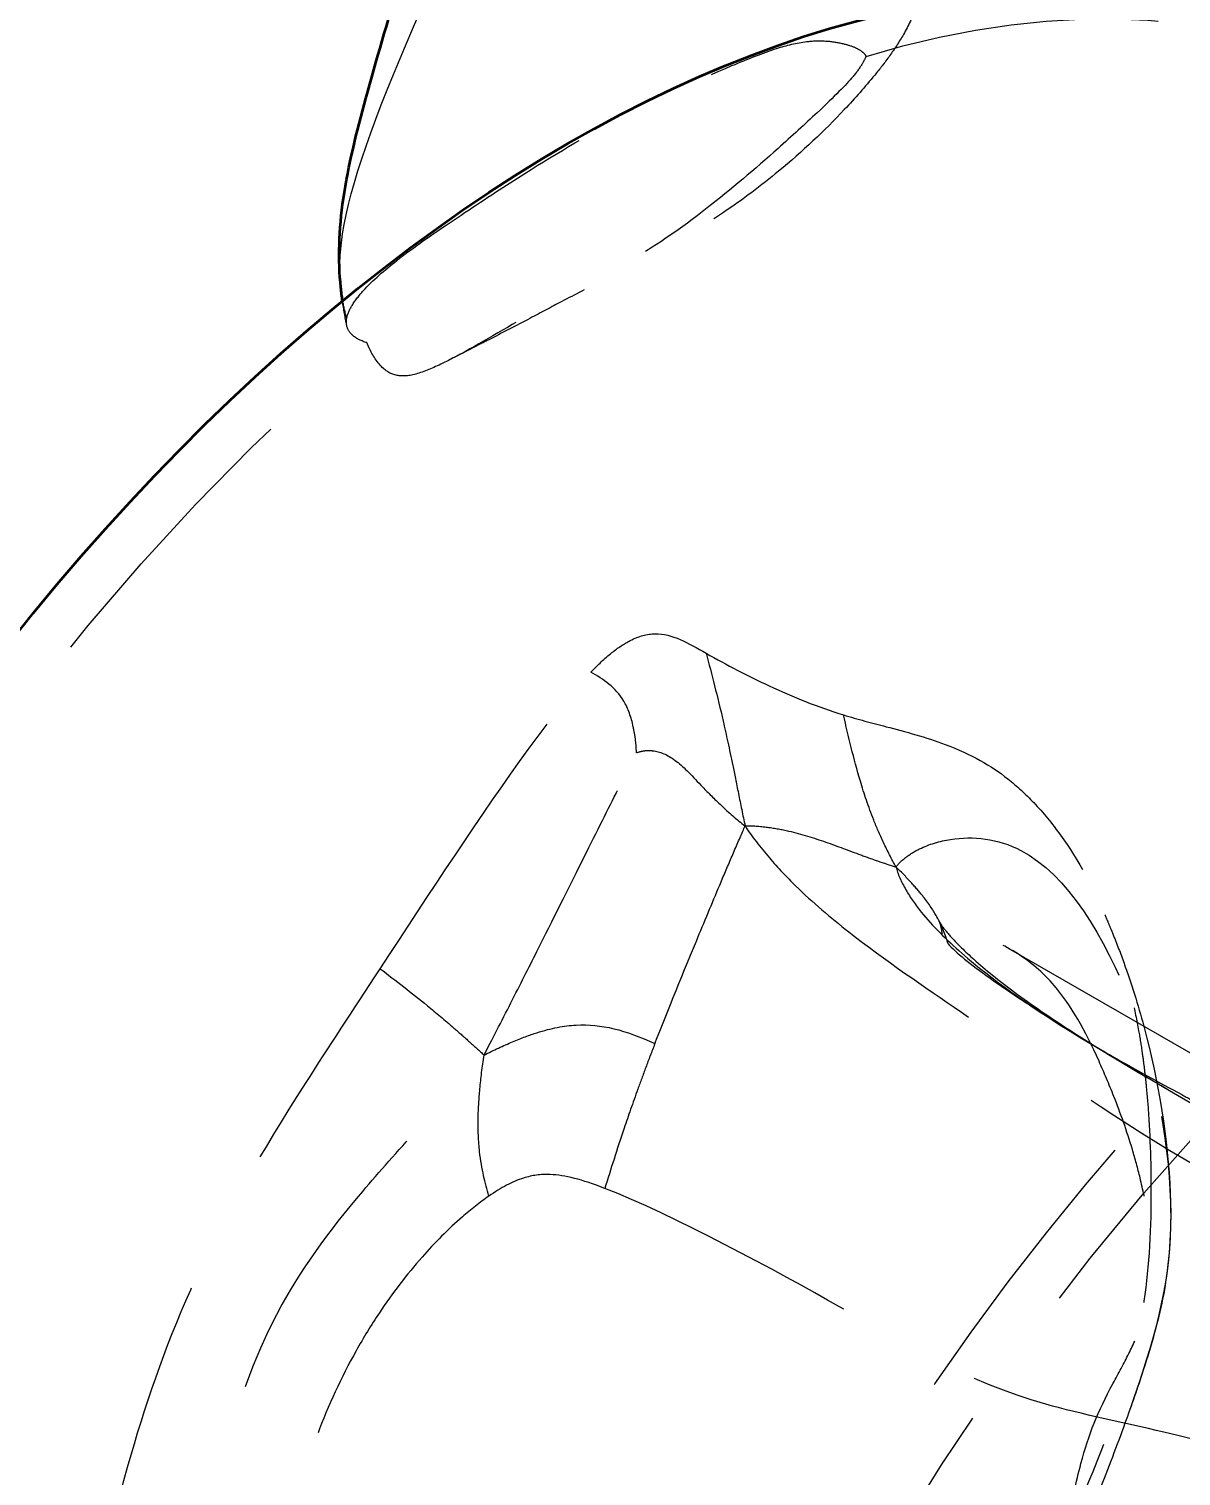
# Model space of a CAD drawing. Header units: millimetres. Extents: x 0 to 420, y 0 to 297.
# Drawn here: x 86.75 to 96.02, y 229.6 to 241.24 of the extents above; entities that cross this region are included whole.
import ezdxf

# ---------------------------------------------------------------- set-up
doc = ezdxf.new("R2010")
doc.units = ezdxf.units.MM
doc.header["$LTSCALE"] = 0.75
doc.linetypes.add('HIDDEN2', pattern=[4.7625, 3.175, -1.5875])
for name, color, linetype, lineweight in [('Hidden', 7, 'HIDDEN2', 25), ('Hidden Narrow', 7, 'HIDDEN2', 25), ('Visible', 7, 'Continuous', 50), ('Visible Narrow', 7, 'Continuous', 25)]:
    doc.layers.add(name, color=color, linetype=linetype, lineweight=lineweight)

msp = doc.modelspace()

# ---------------------------------------------------------------- linework, layer by layer
at = {"layer": 'Hidden', "extrusion": (-2e-16, -0.817547, 0.575862)}
msp.add_line((94.6473, 233.8336), (99.692, 230.9285), dxfattribs=at)
at = {"layer": 'Hidden', "extrusion": (-6e-16, 3e-16, -1)}
for centre, start_param, end_param in [((91.4576, 229.9006), -0.551935, 0), ((91.4576, 229.9006), 4.4055604, 5.2728132), ((99.7661, 225.1161), 4.3578874, 5.248155), ((99.4126, 225.3197), 4.5594153, 5.2149269)]:
    msp.add_ellipse(centre, major_axis=(6.2379, 10.8323), ratio=0.5780931, start_param=start_param, end_param=end_param, dxfattribs=at)
at = {"layer": 'Hidden'}
msp.add_ellipse((99.7661, 225.1161), major_axis=(2.4952, 4.3329), ratio=0.5780931, start_param=3.1415927, end_param=9.424778, dxfattribs=at)
for points, knots in [([(93.8889, 241.4068), (93.8622, 241.3348), (93.8271, 241.2612), (93.7527, 241.1316), (93.7142, 241.0734), (93.6364, 240.9651), (93.5964, 240.914), (93.4784, 240.7697), (93.3989, 240.6797), (93.1524, 240.4182), (92.9734, 240.2494), (92.6423, 239.9755), (92.494, 239.8638), (92.167, 239.644), (91.9869, 239.5379), (91.6557, 239.3577), (91.5039, 239.281), (91.2502, 239.1528), (91.1472, 239.1006), (90.9569, 239.0009), (90.8702, 238.9549), (90.6729, 238.8509), (90.5569, 238.7906), (90.4013, 238.711), (90.3567, 238.6883), (90.2571, 238.6376), (90.2026, 238.6098), (90.156, 238.5855)], [1.996335, 1.996335, 1.996335, 1.996335, 2.0920308, 2.0920308, 2.1759342, 2.1759342, 2.2623185, 2.2623185, 2.4316761, 2.4316761, 2.7392673, 2.7392673, 2.964584, 2.964584, 3.2180192, 3.2180192, 3.4395294, 3.4395294, 3.6101187, 3.6101187, 3.7342165, 3.7342165, 3.8854269, 3.8854269, 3.9467843, 3.9467843, 4.0296706, 4.0296706, 4.0296706, 4.0296706]), ([(89.3071, 238.9086), (89.3133, 238.9436), (89.3303, 238.9796), (89.3754, 239.053), (89.4075, 239.0931), (89.5173, 239.2143), (89.6156, 239.299), (89.738, 239.3952), (89.7671, 239.4174), (89.9277, 239.537), (90.0831, 239.6425), (90.4253, 239.8709), (90.5844, 239.9756), (91.0087, 240.2438), (91.2778, 240.4008), (91.8376, 240.6917), (92.1273, 240.8229), (92.5378, 240.9956), (92.6566, 241.0436), (92.8477, 241.1043), (92.9283, 241.1244), (93.0529, 241.1395), (93.1078, 241.1427), (93.2209, 241.1339), (93.2667, 241.1263), (93.3393, 241.1081), (93.3702, 241.0981), (93.4199, 241.0761), (93.4394, 241.065), (93.4726, 241.0386), (93.4812, 241.0256), (93.4858, 241.0153)], [-1.3558398, -1.3558398, -1.3558398, -1.3558398, -1.3168801, -1.3168801, -1.2699735, -1.2699735, -1.162862, -1.162862, -1.130162, -1.130162, -0.9837561, -0.9837561, -0.8478374, -0.8478374, -0.6136663, -0.6136663, -0.3640947, -0.3640947, -0.2479438, -0.2479438, -0.1627272, -0.1627272, -0.1143943, -0.1143943, -0.0786044, -0.0786044, -0.0506128, -0.0506128, -0.0274023, -0.0274023, 0, 0, 0, 0]), ([(93.4858, 241.0153), (93.4769, 240.9946), (93.4667, 240.9745), (93.4362, 240.9232), (93.4129, 240.8908), (93.3228, 240.7838), (93.2344, 240.6948), (92.997, 240.4723), (92.8886, 240.3729), (92.592, 240.109), (92.3969, 239.9437), (91.984, 239.6214), (91.8114, 239.5047), (91.3437, 239.2263), (91.1499, 239.1471), (90.509, 238.7842), (90.2997, 238.6586), (90.0435, 238.528), (89.9684, 238.4939), (89.8304, 238.4481), (89.7765, 238.4411), (89.6829, 238.4519), (89.6408, 238.4709), (89.5527, 238.5491), (89.5158, 238.6111), (89.4811, 238.685), (89.4751, 238.6987), (89.4692, 238.713)], [-2.5265924, -2.5265924, -2.5265924, -2.5265924, -2.4505151, -2.4505151, -2.3326427, -2.3326427, -2.1144094, -2.1144094, -1.9671348, -1.9671348, -1.7185088, -1.7185088, -1.424938, -1.424938, -0.95664, -0.95664, -0.7315746, -0.7315746, -0.6241648, -0.6241648, -0.5076764, -0.5076764, -0.3870025, -0.3870025, -0.2333606, -0.2333606, -0.2001223, -0.2001223, -0.2001223, -0.2001223]), ([(89.4692, 238.713), (89.4271, 238.7257), (89.3889, 238.7435), (89.339, 238.7852), (89.3237, 238.8051), (89.304, 238.8532), (89.3022, 238.8806), (89.3071, 238.9086)], [-0.14906929, -0.14906929, -0.14906929, -0.14906929, -0.08978093, -0.08978093, -0.0477246, -0.0477246, 0, 0, 0, 0]), ([(91.2727, 236.0641), (91.3271, 236.1206), (91.3841, 236.1745), (91.4902, 236.2591), (91.5393, 236.2923), (91.659, 236.3534), (91.7242, 236.3702), (91.9282, 236.3736), (92.0513, 236.2989), (92.199, 236.2157)], [-0.75608296, -0.75608296, -0.75608296, -0.75608296, -0.62302554, -0.62302554, -0.51134287, -0.51134287, -0.35187685, -0.35187685, 0, 0, 0, 0]), ([(89.5767, 233.678), (89.9713, 234.2796), (90.398, 234.9347), (90.9377, 235.6725), (91.1164, 235.9017), (91.2727, 236.0641)], [-0.90625534, -0.90625534, -0.90625534, -0.90625534, -0.28576588, -0.28576588, 0, 0, 0, 0]), ([(93.3045, 235.7193), (93.4177, 235.6843), (93.5322, 235.6549), (93.8062, 235.5832), (93.9656, 235.5406), (94.3361, 235.4018), (94.4905, 235.3124), (94.6999, 235.1473), (94.7694, 235.083), (94.9112, 234.9337), (94.9829, 234.8461), (95.1958, 234.5509), (95.3237, 234.3165), (95.5098, 233.8647), (95.5759, 233.6547), (95.6472, 233.3468), (95.6642, 233.2637), (95.6898, 233.1204), (95.6993, 233.0612), (95.714, 232.9594), (95.7196, 232.9174), (95.7302, 232.8299), (95.7353, 232.7845), (95.7475, 232.6624), (95.7538, 232.5855), (95.7743, 232.2786), (95.7804, 232.0313), (95.776, 231.4744), (95.755, 231.1852), (95.6859, 230.7959), (95.6645, 230.696), (95.6253, 230.5396), (95.6106, 230.4849), (95.5871, 230.4034), (95.5792, 230.3769), (95.5659, 230.3333), (95.5606, 230.3163), (95.5502, 230.2831), (95.545, 230.267), (95.5329, 230.2296), (95.5259, 230.2084), (95.5028, 230.1394), (95.4862, 230.0917), (95.3126, 229.6076), (95.1028, 229.1404), (94.9197, 228.7531), (94.8726, 228.6563), (94.8004, 228.513), (94.7759, 228.4652), (94.7382, 228.3933), (94.7256, 228.3695), (94.7049, 228.3308), (94.6969, 228.316), (94.6815, 228.2876), (94.674, 228.274), (94.6569, 228.2428), (94.6472, 228.2252), (94.6159, 228.169), (94.5941, 228.1305), (94.4655, 227.907), (94.3529, 227.726), (94.0731, 227.2995), (93.8922, 227.0431), (93.59, 226.6432), (93.458, 226.477), (93.1993, 226.1777), (93.0749, 226.0447), (92.7907, 225.7672), (92.6345, 225.6311), (92.3653, 225.4186), (92.2538, 225.3368), (92.0488, 225.1943), (91.9528, 225.131), (91.782, 225.0232), (91.7065, 224.9773), (91.5782, 224.9021), (91.5252, 224.8718), (91.4159, 224.811), (91.3595, 224.7805), (91.2138, 224.7039), (91.1244, 224.659), (90.6833, 224.4485), (90.4544, 224.3721), (90.1381, 224.2883), (89.9868, 224.2633), (89.648, 224.2469), (89.501, 224.27), (89.2958, 224.3198), (89.208, 224.3493), (89.0742, 224.4041), (89.0257, 224.4262), (88.9465, 224.4652), (88.9152, 224.4815), (88.8532, 224.5154), (88.8223, 224.533), (88.7413, 224.5811), (88.6915, 224.6127), (88.4969, 224.7432), (88.3548, 224.8546), (88.1295, 225.0543), (88.0389, 225.1417), (87.8852, 225.3039), (87.8188, 225.3793), (87.6472, 225.5925), (87.5462, 225.7386), (87.3956, 226.01), (87.3388, 226.1304), (87.2156, 226.4598), (87.1725, 226.6505), (87.1148, 227.1149), (87.1196, 227.4127), (87.2167, 228.3798), (87.4267, 229.2614), (87.7087, 230.2401), (87.8769, 230.7173), (88.3294, 231.7004), (88.6204, 232.1962), (89.1695, 233.0592), (89.3475, 233.3288), (89.5767, 233.678)], [-7.0361051, -7.0361051, -7.0361051, -7.0361051, -7.0127297, -7.0127297, -6.981024, -6.981024, -6.9375165, -6.9375165, -6.9141409, -6.9141409, -6.8869476, -6.8869476, -6.8275817, -6.8275817, -6.7798759, -6.7798759, -6.7626839, -6.7626839, -6.7507937, -6.7507937, -6.7425091, -6.7425091, -6.7337019, -6.7337019, -6.7190239, -6.7190239, -6.6758966, -6.6758966, -6.6122281, -6.6122281, -6.5902695, -6.5902695, -6.5784801, -6.5784801, -6.5727823, -6.5727823, -6.5691225, -6.5691225, -6.5656682, -6.5656682, -6.5611105, -6.5611105, -6.5508965, -6.5508965, -6.4573319, -6.4573319, -6.4266003, -6.4266003, -6.4110967, -6.4110967, -6.403366, -6.403366, -6.3985555, -6.3985555, -6.394118, -6.394118, -6.3883738, -6.3883738, -6.3757234, -6.3757234, -6.3146836, -6.3146836, -6.2281236, -6.2281236, -6.1676611, -6.1676611, -6.1127347, -6.1127347, -6.0476847, -6.0476847, -6.0031637, -6.0031637, -5.9646209, -5.9646209, -5.9342607, -5.9342607, -5.9129293, -5.9129293, -5.8902197, -5.8902197, -5.8541884, -5.8541884, -5.7119681, -5.7119681, -5.5732035, -5.5732035, -5.391336, -5.391336, -5.2475092, -5.2475092, -5.1634578, -5.1634578, -5.1076436, -5.1076436, -5.0513402, -5.0513402, -4.9582049, -4.9582049, -4.6803047, -4.6803047, -4.4876, -4.4876, -4.3329597, -4.3329597, -4.0697114, -4.0697114, -3.8827137, -3.8827137, -3.5893077, -3.5893077, -3.157022, -3.157022, -2.2616629, -2.2616629, -1.4263974, -1.4263974, -0.5029819, -0.5029819, 0, 0, 0, 0]), ([(90.4515, 231.8498), (90.3784, 231.7993), (90.3061, 231.7419), (90.1238, 231.5836), (90.0148, 231.4737), (89.7891, 231.2181), (89.6746, 231.068), (89.5039, 230.8124), (89.4416, 230.7105), (89.2623, 230.3898), (89.1593, 230.1645), (89.0187, 229.794), (88.9713, 229.6516), (88.881, 229.3432), (88.84, 229.1774), (88.7721, 228.8528), (88.7447, 228.6941), (88.7034, 228.4082), (88.688, 228.2806), (88.6477, 227.8658), (88.6362, 227.5897), (88.6443, 227.2353), (88.6487, 227.1441), (88.6608, 226.9872), (88.6675, 226.9205), (88.6833, 226.7945), (88.6923, 226.7349), (88.724, 226.5534), (88.7512, 226.4359), (88.8197, 226.2014), (88.8622, 226.086), (88.9305, 225.9355), (88.9512, 225.8935), (88.9897, 225.8216), (89.007, 225.7912), (89.0468, 225.7256), (89.0694, 225.6909), (89.1803, 225.5334), (89.2791, 225.4274), (89.4624, 225.2822), (89.5387, 225.2329), (89.6558, 225.1721), (89.6921, 225.155), (89.7524, 225.1296), (89.7758, 225.1204), (89.8221, 225.1033), (89.845, 225.0955), (89.9007, 225.0777), (89.934, 225.0681), (90.0663, 225.0341), (90.1705, 225.0159), (90.3521, 224.9966), (90.4262, 224.9917), (90.6081, 224.9856), (90.7168, 224.9862), (90.9053, 224.9943), (90.981, 224.9994), (91.0979, 225.0108), (91.1387, 225.0154), (91.2166, 225.0258), (91.2538, 225.0313), (91.3452, 225.047), (91.399, 225.0578), (91.5978, 225.1053), (91.7299, 225.1512), (91.9351, 225.2462), (92.005, 225.2828), (92.1363, 225.3582), (92.1982, 225.3965), (92.3123, 225.4721), (92.3647, 225.5087), (92.4923, 225.6024), (92.5672, 225.6613), (92.7765, 225.8374), (92.9104, 225.9633), (93.0835, 226.1527), (93.1292, 226.2056), (93.2122, 226.3061), (93.2494, 226.353), (93.3192, 226.4424), (93.3522, 226.4853), (93.4971, 226.6732), (93.6064, 226.8105), (93.795, 227.0235), (93.8575, 227.0911), (93.9786, 227.2218), (94.0397, 227.2877), (94.157, 227.4165), (94.2133, 227.4795), (94.3708, 227.6616), (94.4694, 227.7826), (94.6586, 228.0433), (94.7496, 228.1864), (94.8595, 228.4103), (94.8913, 228.4855), (95.002, 228.7818), (95.0574, 229.0131), (95.1432, 229.3952), (95.1763, 229.5507), (95.2772, 229.9346), (95.3513, 230.1147), (95.5171, 230.4251), (95.5607, 230.5039), (95.6386, 230.6593), (95.6729, 230.7351), (95.769, 231.004), (95.7897, 231.174), (95.7808, 231.4794), (95.7679, 231.5969), (95.7337, 231.8072), (95.714, 231.9022), (95.6726, 232.0728), (95.6517, 232.1492), (95.5844, 232.3734), (95.5334, 232.5167), (95.4413, 232.7493), (95.4011, 232.8436), (95.2468, 233.1857), (95.1369, 233.3831), (94.908, 233.6508), (94.8068, 233.7357), (94.5748, 233.8795), (94.4489, 233.9364), (94.2726, 233.9922), (94.2068, 234.0057), (94.1279, 234.0021), (94.1066, 233.9925), (94.0943, 233.9515), (94.1114, 233.9181), (94.1462, 233.8785)], [-8.7013155, -8.7013155, -8.7013155, -8.7013155, -8.6127322, -8.6127322, -8.463339, -8.463339, -8.2803015, -8.2803015, -8.1640027, -8.1640027, -7.9215901, -7.9215901, -7.772608, -7.772608, -7.6005057, -7.6005057, -7.434171, -7.434171, -7.2969046, -7.2969046, -6.9808603, -6.9808603, -6.8679141, -6.8679141, -6.7817164, -6.7817164, -6.701566, -6.701566, -6.5326136, -6.5326136, -6.3459709, -6.3459709, -6.2704435, -6.2704435, -6.2122237, -6.2122237, -6.1414971, -6.1414971, -5.8793285, -5.8793285, -5.7133268, -5.7133268, -5.6418355, -5.6418355, -5.5977386, -5.5977386, -5.5559686, -5.5559686, -5.4974239, -5.4974239, -5.3277576, -5.3277576, -5.2181154, -5.2181154, -5.0682253, -5.0682253, -4.9708952, -4.9708952, -4.9191209, -4.9191209, -4.8720233, -4.8720233, -4.803098, -4.803098, -4.6160094, -4.6160094, -4.5172383, -4.5172383, -4.4277722, -4.4277722, -4.3507958, -4.3507958, -4.2389528, -4.2389528, -4.0337697, -4.0337697, -3.9567018, -3.9567018, -3.8919303, -3.8919303, -3.8339926, -3.8339926, -3.6398793, -3.6398793, -3.5479605, -3.5479605, -3.4563504, -3.4563504, -3.3704251, -3.3704251, -3.2117888, -3.2117888, -3.0404174, -3.0404174, -2.9562074, -2.9562074, -2.7129091, -2.7129091, -2.5478372, -2.5478372, -2.2855054, -2.2855054, -2.1927793, -2.1927793, -2.1050619, -2.1050619, -1.8962103, -1.8962103, -1.7704906, -1.7704906, -1.6656506, -1.6656506, -1.578405, -1.578405, -1.4041159, -1.4041159, -1.2756663, -1.2756663, -0.9150908, -0.9150908, -0.6642004, -0.6642004, -0.4151698, -0.4151698, -0.25657, -0.25657, -0.1404266, -0.1404266, 0, 0, 0, 0]), ([(95.0477, 233.2259), (95.0435, 233.2285), (95.0398, 233.2309), (95.0341, 233.2345), (95.032, 233.2359), (95.0289, 233.2378), (95.028, 233.2384), (95.0274, 233.2388), (95.0273, 233.2388), (95.0273, 233.2388), (95.0276, 233.2387), (95.0292, 233.2376), (95.0315, 233.2361), (95.0395, 233.2311), (95.0462, 233.2269), (95.0678, 233.2133), (95.0847, 233.2028), (95.1379, 233.1699), (95.178, 233.1454), (95.3011, 233.0712), (95.3911, 233.0183), (95.6537, 232.8677), (95.8375, 232.7665), (96.0738, 232.6403), (96.1212, 232.6151), (96.169, 232.5898)], [0, 0, 0, 0, 0.00695254, 0.00695254, 0.0133719, 0.0133719, 0.02003355, 0.02003355, 0.02328149, 0.02328149, 0.02886429, 0.02886429, 0.0422675, 0.0422675, 0.06495106, 0.06495106, 0.10656644, 0.10656644, 0.1864152, 0.1864152, 0.33897255, 0.33897255, 0.6134782, 0.6134782, 0.68169484, 0.68169484, 0.68169484, 0.68169484]), ([(91.3844, 231.9115), (91.1994, 231.9828), (91.063, 232.0179), (90.8698, 232.0261), (90.8001, 232.017), (90.6398, 231.9666), (90.55, 231.9178), (90.4515, 231.8498)], [-0.43378246, -0.43378246, -0.43378246, -0.43378246, -0.25706748, -0.25706748, -0.14370112, -0.14370112, 0, 0, 0, 0]), ([(95.9362, 231.7881), (95.9428, 231.5187), (95.9208, 231.2625), (95.8352, 230.8396), (95.783, 230.6542), (95.6727, 230.3144), (95.6227, 230.17), (95.5045, 229.8438), (95.434, 229.6591), (95.2609, 229.2308), (95.1531, 228.9822), (94.9936, 228.6402), (94.9419, 228.5327), (94.8609, 228.3749), (94.8341, 228.3242), (94.7881, 228.2406), (94.7697, 228.2079), (94.7281, 228.1355), (94.7047, 228.0959), (94.6467, 227.9997), (94.612, 227.9439), (94.4701, 227.7191), (94.3537, 227.5439), (94.0723, 227.1362), (93.9015, 226.9016), (93.5357, 226.4168), (93.3357, 226.1652), (92.8788, 225.6744), (92.6099, 225.4436), (92.0064, 225.0071), (91.6645, 224.8041), (91.2693, 224.6154), (91.2341, 224.5989), (91.1985, 224.5828)], [0, 0, 0, 0, 0.3925752, 0.3925752, 0.6896882, 0.6896882, 0.8836248, 0.8836248, 1.1186334, 1.1186334, 1.4380002, 1.4380002, 1.595608, 1.595608, 1.6666973, 1.6666973, 1.7109292, 1.7109292, 1.7678785, 1.7678785, 1.8545646, 1.8545646, 2.1160468, 2.1160468, 2.4573807, 2.4573807, 2.8496825, 2.8496825, 3.3177833, 3.3177833, 3.9008891, 3.9008891, 3.95779, 3.95779, 3.95779, 3.95779])]:
    msp.add_open_spline(points, degree=3, knots=knots, dxfattribs=at)
for points in [[(89.3071, 238.8523), (89.2949, 238.9145), (89.2832, 238.9799), (89.2735, 239.0479)], [(95.9818, 232.6666), (95.6518, 232.8579), (95.3328, 233.045), (95.0477, 233.2259)]]:
    msp.add_open_spline(points, degree=3, dxfattribs=at)
at = {"layer": 'Hidden', "extrusion": (-5.4018e-12, -1.20311e-11, -1)}
msp.add_open_spline([(92.199, 236.2157), (92.3659, 236.1215), (92.5335, 236.0337), (92.8977, 235.8642), (93.0994, 235.7826), (93.3045, 235.7193)], degree=3, knots=[-0.83222744, -0.83222744, -0.83222744, -0.83222744, -0.43821996, -0.43821996, 0, 0, 0, 0], dxfattribs=at)
at = {"layer": 'Hidden', "extrusion": (6.40303e-11, 1.92754e-11, -1)}
msp.add_open_spline([(94.1001, 233.9564), (94.0954, 233.9879), (94.0905, 234.0119), (94.0828, 234.0416), (94.08, 234.049), (94.078, 234.0539), (94.0777, 234.0546), (94.0777, 234.0546), (94.0777, 234.0545), (94.0778, 234.0543)], degree=3, knots=[0, 0, 0, 0, 0.06466394, 0.06466394, 0.12621943, 0.12621943, 0.15502609, 0.15502609, 0.16553282, 0.16553282, 0.16553282, 0.16553282], dxfattribs=at)
at = {"layer": 'Hidden', "extrusion": (-1.5181e-12, -1.5392e-12, -1)}
msp.add_open_spline([(94.0778, 234.0543), (94.0786, 234.0527), (94.0856, 234.0397), (94.1156, 233.9973), (94.1418, 233.9645), (94.2219, 233.8766), (94.2826, 233.8169), (94.4453, 233.672), (94.5561, 233.5826), (94.8176, 233.3885), (94.974, 233.2817), (95.2508, 233.1035), (95.3693, 233.0302), (95.4886, 232.9582)], degree=3, knots=[0, 0, 0, 0, 0.0997423, 0.0997423, 0.2216562, 0.2216562, 0.385535, 0.385535, 0.5986416, 0.5986416, 0.8353386, 0.8353386, 1.0037439, 1.0037439, 1.0037439, 1.0037439], dxfattribs=at)
at = {"layer": 'Hidden', "extrusion": (2.2805e-12, 7.144e-13, -1)}
msp.add_open_spline([(95.4076, 234.1119), (95.4151, 234.0945), (95.4229, 234.0761), (95.4403, 234.0346), (95.45, 234.0113), (95.476, 233.9478), (95.492, 233.9079), (95.5378, 233.7901), (95.566, 233.7132), (95.6526, 233.4621), (95.7028, 233.2911), (95.8573, 232.6764), (95.9254, 232.2264), (95.9362, 231.7881)], degree=3, knots=[0, 0, 0, 0, 0.0238772, 0.0238772, 0.0540304, 0.0540304, 0.106848, 0.106848, 0.2124169, 0.2124169, 0.4571183, 0.4571183, 1.0957917, 1.0957917, 1.0957917, 1.0957917], dxfattribs=at)
at = {"layer": 'Hidden', "extrusion": (2.4226e-12, 4.4442e-12, -1)}
msp.add_open_spline([(94.1462, 233.8785), (94.2065, 233.81), (94.3284, 233.7127), (94.6448, 233.4878), (94.8465, 233.3565), (95.2832, 233.0811), (95.6531, 232.8524), (96.4723, 232.3861), (96.7104, 232.2538), (97.2482, 231.9537), (97.5431, 231.7864), (98.203, 231.4092), (98.5854, 231.1934), (99.0891, 230.9456), (99.2426, 230.8754), (99.3909, 230.8149)], degree=3, knots=[-2.9245591, -2.9245591, -2.9245591, -2.9245591, -2.4575112, -2.4575112, -1.9607744, -1.9607744, -1.2798999, -1.2798999, -0.9964738, -0.9964738, -0.6410256, -0.6410256, -0.1959091, -0.1959091, 0, 0, 0, 0], dxfattribs=at)
at = {"layer": 'Hidden', "extrusion": (5.555e-13, 1.3338e-12, -1)}
msp.add_open_spline([(96.6412, 229.7223), (96.457, 229.8086), (96.1862, 229.8808), (95.5566, 230.027), (95.2249, 230.0932), (94.2921, 230.3596), (93.8611, 230.6242), (92.7876, 231.2357), (91.9226, 231.704), (91.3844, 231.9115)], degree=3, knots=[-2.701786, -2.701786, -2.701786, -2.701786, -2.2721064, -2.2721064, -1.8149471, -1.8149471, -0.8186481, -0.8186481, 0, 0, 0, 0], dxfattribs=at)
at = {"layer": 'Hidden Narrow'}
for points, knots in [([(89.26, 239.1572), (89.249, 239.2629), (89.2476, 239.7054), (89.5668, 240.6623), (90.1414, 241.9132), (90.4521, 242.5898), (90.5615, 242.8311), (90.7924, 243.3449), (90.9137, 243.6175), (91.0039, 243.8312)], [0.6397025, 0.6397025, 0.6397025, 0.6397025, 1, 2, 2.5, 2.5, 2.75, 2.75, 3, 3, 3, 3]), ([(93.7277, 234.4965), (93.6923, 234.5574), (93.6574, 234.6274), (93.5963, 234.7577), (93.5701, 234.8178), (93.5047, 234.9835), (93.4079, 235.275), (93.3446, 235.5448), (93.3045, 235.7193)], [0, 0, 0, 0, 0.125, 0.125, 0.25, 0.25, 0.5, 0.96300378, 0.96300378, 0.96300378, 0.96300378]), ([(91.6387, 235.4154), (91.6613, 235.4228), (91.6819, 235.429), (91.728, 235.4343), (91.7537, 235.4336), (91.8382, 235.4208), (91.9584, 235.3675), (92.0903, 235.2243), (92.2147, 235.0937), (92.2644, 235.0448), (92.3799, 234.9362), (92.4459, 234.8765), (92.5128, 234.827)], [-1, -1, -1, -1, -0.875, -0.875, -0.75, -0.75, -0.5, -0.25, -0.25, -0.125, -0.125, 0, 0, 0, 0]), ([(93.7277, 234.4965), (93.7452, 234.5229), (93.7768, 234.5517), (93.8441, 234.6022), (93.8797, 234.6239), (93.9927, 234.6785), (94.2463, 234.7564), (94.9463, 234.6853), (95.7172, 233.4456), (96.0452, 231.6052), (95.7257, 230.3674), (94.9161, 228.3346), (93.7457, 226.6577), (92.7586, 225.4579), (91.1196, 224.4684), (90.1228, 224.2425), (88.5222, 225.0355), (87.8124, 226.5996), (88.0426, 228.5158), (88.4593, 230.6153), (89.282, 231.7252), (89.7165, 232.2093), (89.9537, 232.4709), (90.0399, 232.5663), (90.2265, 232.7737), (90.327, 232.8857), (90.4125, 232.9837)], [0, 0, 0, 0, 0.125, 0.125, 0.25, 0.25, 0.5, 1, 2, 3, 4, 5, 6, 7, 8, 9, 10, 11, 12, 13, 13.5, 13.75, 13.75, 13.875, 13.875, 14, 14, 14, 14]), ([(91.7869, 233.0757), (91.89, 233.341), (92.0822, 233.8095), (92.2708, 234.2599), (92.3626, 234.4777), (92.3937, 234.551), (92.4571, 234.6987), (92.4893, 234.7732), (92.5128, 234.827)], [-1, -1, -1, -1, -0.5, -0.25, -0.25, -0.125, -0.125, 0, 0, 0, 0]), ([(92.5128, 234.827), (92.5686, 234.8296), (92.6331, 234.8239), (92.754, 234.8081), (92.8104, 234.798), (92.9674, 234.7611), (93.1637, 234.6985), (93.3503, 234.6279), (93.4895, 234.5764), (93.5375, 234.5592), (93.637, 234.5249), (93.6884, 234.5078), (93.7277, 234.4965)], [-1, -1, -1, -1, -0.875, -0.875, -0.75, -0.75, -0.5, -0.25, -0.25, -0.125, -0.125, 0, 0, 0, 0]), ([(92.5128, 234.827), (92.5651, 234.7442), (92.637, 234.6537), (92.779, 234.4881), (92.8492, 234.4129), (93.057, 234.2105), (93.4858, 233.8498), (94.5703, 233.1185), (95.7217, 232.3064), (96.8252, 231.7165), (97.249, 231.53), (97.4519, 231.4522), (97.5199, 231.4288), (97.657, 231.3871), (97.7259, 231.3688), (97.7758, 231.3624)], [0, 0, 0, 0, 0.125, 0.125, 0.25, 0.25, 0.5, 1, 2, 2.5, 2.75, 2.75, 2.875, 2.875, 3, 3, 3, 3]), ([(89.5767, 233.678), (89.7027, 233.5819), (89.8969, 233.4331), (90.0966, 233.2651), (90.2068, 233.1691), (90.2462, 233.1343), (90.3303, 233.059), (90.3749, 233.0185), (90.4125, 232.9837)], [-0.96449578, -0.96449578, -0.96449578, -0.96449578, -0.5, -0.25, -0.25, -0.125, -0.125, 0, 0, 0, 0]), ([(90.4125, 232.9837), (90.4886, 233.0228), (90.5687, 233.0594), (90.7142, 233.1206), (90.7795, 233.1451), (90.953, 233.2006), (91.2581, 233.2595), (91.5494, 233.1868), (91.7869, 233.0757)], [-1, -1, -1, -1, -0.875, -0.875, -0.75, -0.75, -0.5, 0, 0, 0, 0]), ([(90.4515, 231.8498), (90.4215, 231.9548), (90.3767, 232.1246), (90.3626, 232.381), (90.3671, 232.5584), (90.3716, 232.6292), (90.3867, 232.7942), (90.3972, 232.8884), (90.4125, 232.9837)], [-0.94694321, -0.94694321, -0.94694321, -0.94694321, -0.5, -0.25, -0.25, -0.125, -0.125, 0, 0, 0, 0]), ([(91.7869, 233.0757), (91.7612, 233.0093), (91.737, 232.9459), (91.6913, 232.8243), (91.6698, 232.766), (91.6089, 232.5978), (91.5083, 232.3088), (91.4322, 232.0658), (91.3844, 231.9115)], [0, 0, 0, 0, 0.125, 0.125, 0.25, 0.25, 0.5, 0.94932954, 0.94932954, 0.94932954, 0.94932954])]:
    msp.add_open_spline(points, degree=3, knots=knots, dxfattribs=at)
msp.add_open_spline([(89.3071, 238.9086), (89.2949, 238.9537), (89.284, 239.0004), (89.2752, 239.0493)], degree=3, dxfattribs=at)
at = {"layer": 'Hidden Narrow', "extrusion": (-8.6327e-12, -2.2781e-12, -1)}
msp.add_open_spline([(92.199, 236.2157), (92.2446, 236.0437), (92.3145, 235.7777), (92.3859, 235.4461), (92.427, 235.2467), (92.4424, 235.1716), (92.4763, 235.0039), (92.4949, 234.9113), (92.5128, 234.827)], degree=3, knots=[0.03037617, 0.03037617, 0.03037617, 0.03037617, 0.5, 0.75, 0.75, 0.875, 0.875, 1, 1, 1, 1], dxfattribs=at)
at = {"layer": 'Hidden Narrow', "extrusion": (2.7981e-12, 1.5787e-12, -1)}
msp.add_open_spline([(91.6387, 235.4154), (91.6372, 235.4499), (91.6354, 235.4816), (91.6275, 235.5493), (91.6214, 235.5852), (91.5966, 235.6995), (91.5234, 235.9076), (91.3729, 236.0043), (91.2727, 236.0641)], degree=3, knots=[-1, -1, -1, -1, -0.875, -0.875, -0.75, -0.75, -0.5, -0.03287984, -0.03287984, -0.03287984, -0.03287984], dxfattribs=at)
at = {"layer": 'Hidden Narrow', "extrusion": (2.49437e-11, -1.27653e-11, -1)}
msp.add_open_spline([(90.4125, 232.9837), (90.4748, 233.1032), (90.5537, 233.2572), (90.7025, 233.549), (90.7723, 233.6868), (90.968, 234.0758), (91.21, 234.5611), (91.3981, 234.9368), (91.5124, 235.1644), (91.5446, 235.2285), (91.5971, 235.3329), (91.6175, 235.3733), (91.6387, 235.4154)], degree=3, knots=[0, 0, 0, 0, 0.125, 0.125, 0.25, 0.25, 0.5, 0.75, 0.75, 0.875, 0.875, 1, 1, 1, 1], dxfattribs=at)
at = {"layer": 'Hidden Narrow', "extrusion": (1.09441e-11, 5.2031e-12, -1)}
msp.add_open_spline([(94.1462, 233.8785), (94.1251, 233.9459), (94.0869, 234.0554), (93.9956, 234.1952), (93.9221, 234.2884), (93.8913, 234.3244), (93.8172, 234.4062), (93.7739, 234.452), (93.7277, 234.4965)], degree=3, knots=[-0.92795421, -0.92795421, -0.92795421, -0.92795421, -0.5, -0.25, -0.25, -0.125, -0.125, 0, 0, 0, 0], dxfattribs=at)
at = {"layer": 'Hidden Narrow', "extrusion": (-8.677e-13, -1.5358e-12, -1)}
msp.add_open_spline([(93.7277, 234.4965), (93.7388, 234.4426), (93.7704, 234.3762), (93.8432, 234.25), (93.8844, 234.1902), (94.0222, 234.0208), (94.3541, 233.6934), (95.3959, 232.9618), (96.6853, 232.3423), (97.8523, 231.6667), (98.3749, 231.4114), (98.6523, 231.2935), (98.752, 231.2551), (98.9658, 231.1805), (99.0799, 231.1442), (99.1778, 231.1211)], degree=3, knots=[-3, -3, -3, -3, -2.875, -2.875, -2.75, -2.75, -2.5, -2, -1, -0.5, -0.25, -0.25, -0.125, -0.125, 0, 0, 0, 0], dxfattribs=at)
at = {"layer": 'Visible'}
msp.add_ellipse((91.1041, 230.1042), major_axis=(6.2379, 10.8323), ratio=0.5780931, start_param=3.1415927, end_param=9.424778, dxfattribs=at)
at = {"layer": 'Visible', "extrusion": (-6e-16, 3e-16, -1)}
msp.add_ellipse((91.4576, 229.9006), major_axis=(6.2379, 10.8323), ratio=0.5780931, start_param=0.7698102, end_param=2.1231618, dxfattribs=at)
at = {"layer": 'Visible'}
msp.add_open_spline([(89.26, 239.1572), (89.2376, 239.3734), (89.244, 239.6227), (89.3205, 240.1371), (89.387, 240.4058), (89.6296, 241.2905), (89.8342, 241.9224), (90.1403, 243.1235), (90.2572, 243.6861), (90.3423, 244.222)], degree=3, knots=[0, 0, 0, 0, 0.3464963, 0.3464963, 0.7122977, 0.7122977, 1.5472712, 1.5472712, 2.2917417, 2.2917417, 2.2917417, 2.2917417], dxfattribs=at)
msp.add_open_spline([(89.2735, 239.0479), (89.2684, 239.0836), (89.2638, 239.1201), (89.26, 239.1572)], degree=3, dxfattribs=at)
at = {"layer": 'Visible Narrow'}
msp.add_open_spline([(89.2752, 239.0493), (89.269, 239.084), (89.2638, 239.1199), (89.26, 239.1572)], degree=3, dxfattribs=at)

doc.saveas('drawing.dxf')
